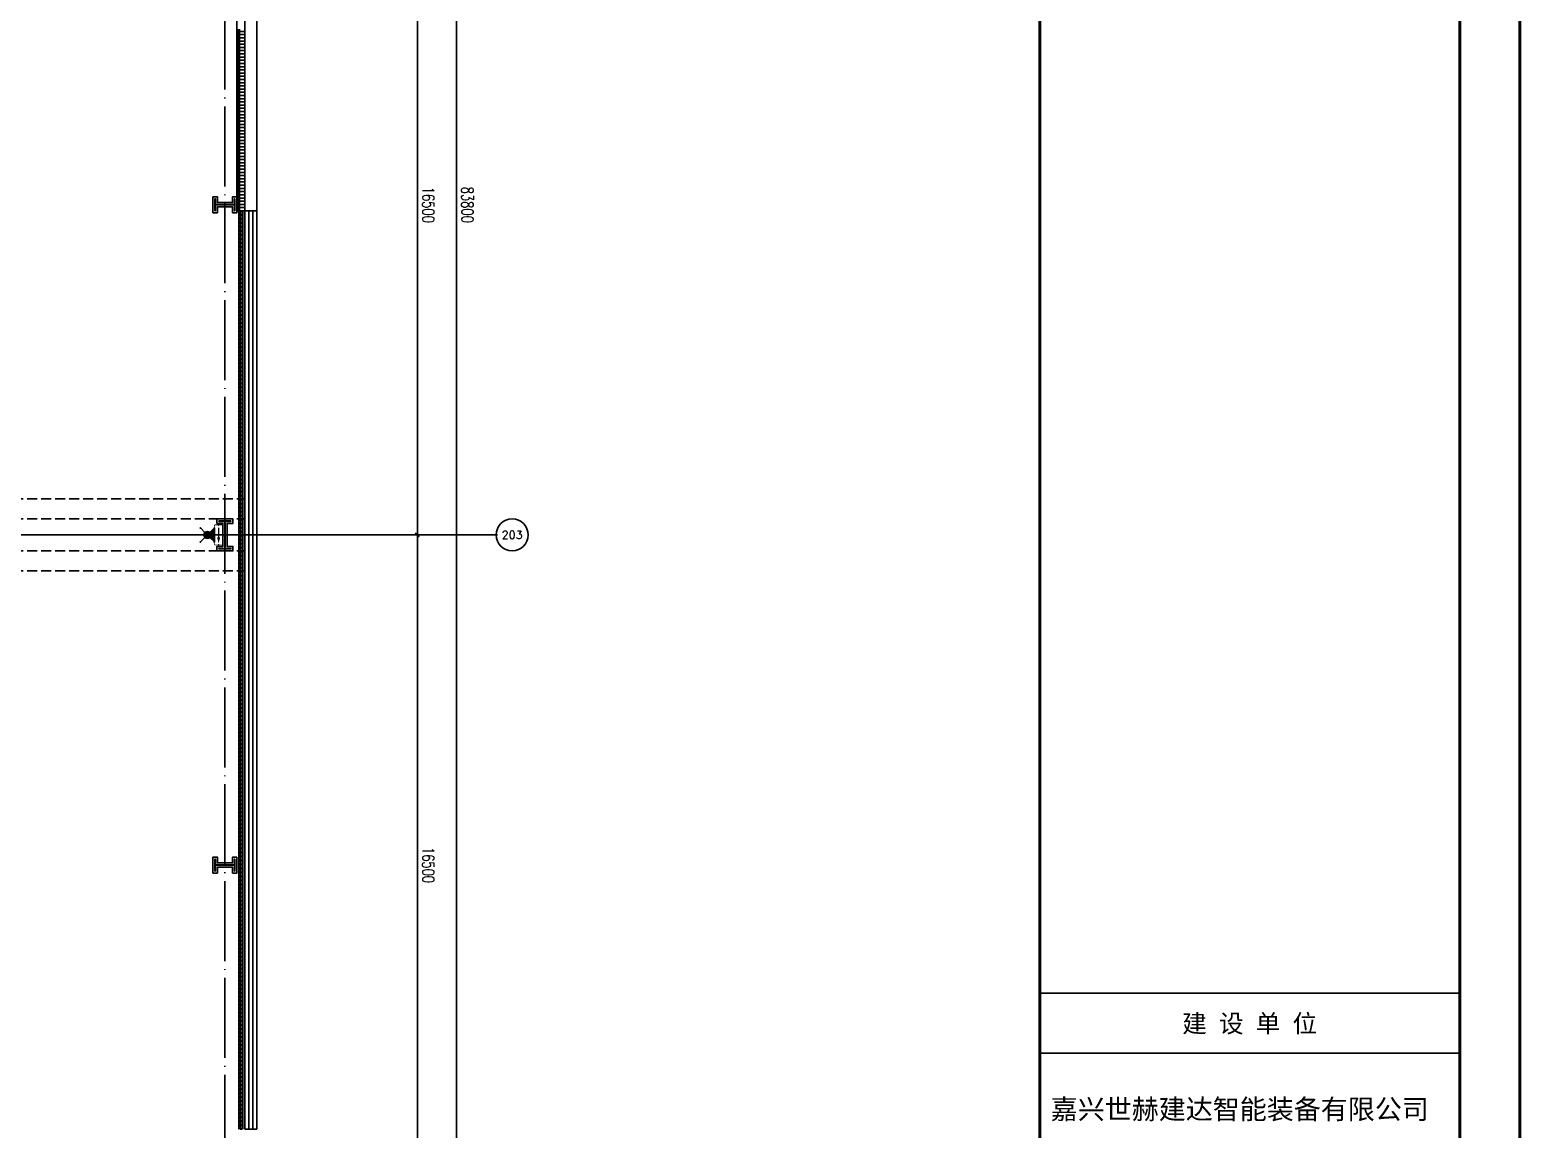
# Model space of a CAD drawing. Extents: x -1396510 to 1250330, y -1892470 to 1623980.
# Drawn here: x 397096 to 434382, y -780980 to -753507 of the extents above; entities that cross this region are included whole.
import ezdxf
from ezdxf.enums import TextEntityAlignment as Align

# ---------------------------------------------------------------- set-up
doc = ezdxf.new("R2010")
doc.units = 0
doc.header["$LTSCALE"] = 1000
doc.header["$MEASUREMENT"] = 0
doc.linetypes.add('DASH', pattern=[0.35, 0.25, -0.1])
doc.linetypes.add('DOTE', pattern=[2.42, 2, -0.2, 0.02, -0.2])
doc.layers.get('Defpoints').update_dxf_attribs({"color": 210})
for name, color, linetype in [('0-cxFrame', 155, 'Continuous'), ('99平面图例外参$0$A-HATCH-2', 251, 'Continuous'), ('A-AXIS-D', 1, 'Continuous'), ('A-AXIS-DOTE', 14, 'DOTE'), ('A-AXIS-DP', 126, 'Continuous'), ('A-HATCH-2', 251, 'Continuous'), ('A-HRAIL', 173, 'Continuous'), ('A-LIN-V', 9, 'Continuous'), ('A-WINDOW', 140, 'Continuous'), ('AS-COLN', 6, 'Continuous'), ('AS-WALL', 40, 'Continuous'), ('CURTWALL', 4, 'Continuous'), ('EQUIP-应急', 3, 'Continuous'), ('EQUIP-照明', 3, 'Continuous'), ('WIRE-照明', 1, 'Continuous'), ('经纶图框—文字', 3, 'Continuous')]:
    doc.layers.add(name, color=color, linetype=linetype)
doc.layers.add('0-cxText', color=131, linetype='Continuous', lineweight=25)
doc.layers.add('A-云线2', color=3, linetype='Continuous', plot=False)
doc.styles.add('_TCH_AXIS', font='COMPLEX', dxfattribs={"bigfont": 'GBCBIG'})
doc.styles.add('_TCH_DIM_T3', font='SIMPLEX', dxfattribs={"width": 0.705882, "bigfont": 'GBCBIG'})
doc.styles.add('_TEL_DIM', font='SIMPLEX', dxfattribs={"width": 0.8, "height": 3.5, "bigfont": 'HZTXT'})
doc.styles.add('A-DIM_T3', font='SIMPLEX', dxfattribs={"width": 0.705882, "bigfont": 'GBCBIG'})
doc.styles.add('cx_biaoti', font='')
doc.styles.add('cx_tuming', font='simhei.ttf')
doc.styles.add('cx_tuqian1', font='')
doc.styles.add('TKJY_宋体', font='', dxfattribs={"width": 0.8})
doc.styles.add('黑体', font='simhei.ttf', dxfattribs={"height": 12})
doc.styles.get('cx_biaoti').set_extended_font_data('SimSun')
doc.styles.get('cx_tuqian1').set_extended_font_data('SimSun')
doc.styles.get('TKJY_宋体').set_extended_font_data('SimSun')
doc.dimstyles.new('_TCH_ARCH&&100', dxfattribs={"dimtxt": 297.5, "dimasz": 100, "dimexe": 100, "dimexo": 100, "dimgap": 126.25, "dimtad": 1, "dimdec": 0, "dimzin": 0, "dimdsep": 46, "dimtxsty": '_TCH_DIM_T3', "dimblk": 'ARCHTICK', "dimcen": 0.09, "dimclrt": 7, "dimazin": 2, "dimtfac": 1, "dimtdec": 0, "dimtix": 1, "dimtmove": 2, "dimatfit": 3, "dimfxl": 0, "dimtolj": 1, "dimtzin": 0, "dimarcsym": 0})
doc.dimstyles.new('A-DIM&&100', dxfattribs={"dimtxt": 297.5, "dimasz": 100, "dimexe": 100, "dimexo": 100, "dimgap": 126.25, "dimtad": 1, "dimdec": 0, "dimzin": 0, "dimdsep": 46, "dimtxsty": 'A-DIM_T3', "dimblk": 'ARCHTICK', "dimcen": 0.09, "dimclrt": 7, "dimazin": 2, "dimtfac": 1, "dimtdec": 0, "dimtix": 1, "dimtmove": 2, "dimatfit": 3, "dimfxl": 0, "dimtolj": 1, "dimtzin": 0, "dimarcsym": 0})

# ---------------------------------------------------------------- blocks, each defined once
blk = doc.blocks.new('_ArchTick')
at = {"color": 0, "linetype": 'ByBlock', "const_width": 0.4}
blk.add_lwpolyline([(-0.5, -0.5), (0.5, 0.5)], dxfattribs=at)
blk = doc.blocks.new('*D554')
at = {"layer": 'A-AXIS-D', "color": 0, "lineweight": -2, "transparency": 16777216}
for p, q in [((160194, -33000), (161210, -33000)), ((161110, -33000), (161110, -49500)), ((160194, -49500), (161210, -49500))]:
    blk.add_line(p, q, dxfattribs=at)
at = {"layer": 'Defpoints', "color": 0, "transparency": 16777216}
for p in [(160094, -33000), (160094, -49500), (161110, -49500)]:
    blk.add_point(p, dxfattribs=at)
at = {"layer": 'A-AXIS-D', "color": 0, "lineweight": -2, "transparency": 16777216, "xscale": 100, "yscale": 100, "zscale": 100}
for p, rotation in [((161110, -33000), 90), ((161110, -49500), 270)]:
    blk.add_blockref('_ArchTick', p, dxfattribs=dict(at, rotation=rotation))
at = {"layer": 'A-AXIS-D', "color": 7, "transparency": 16777216, "insert": (161385, -41250), "char_height": 297.5, "attachment_point": 5, "rotation": 270, "style": 'A-DIM_T3'}
blk.add_mtext('\\A1;16500', dxfattribs=at)
blk = doc.blocks.new('*D555')
at = {"layer": 'A-AXIS-D', "color": 0, "lineweight": -2, "transparency": 16777216}
for p, q in [((160194, -49500), (161210, -49500)), ((161110, -49500), (161110, -66000)), ((160194, -66000), (161210, -66000))]:
    blk.add_line(p, q, dxfattribs=at)
at = {"layer": 'Defpoints', "color": 0, "transparency": 16777216}
for p in [(160094, -49500), (160094, -66000), (161110, -66000)]:
    blk.add_point(p, dxfattribs=at)
at = {"layer": 'A-AXIS-D', "color": 0, "lineweight": -2, "transparency": 16777216, "xscale": 100, "yscale": 100, "zscale": 100}
for p, rotation in [((161110, -49500), 90), ((161110, -66000), 270)]:
    blk.add_blockref('_ArchTick', p, dxfattribs=dict(at, rotation=rotation))
at = {"layer": 'A-AXIS-D', "color": 7, "transparency": 16777216, "insert": (161385, -57750), "char_height": 297.5, "attachment_point": 5, "rotation": 270, "style": 'A-DIM_T3'}
blk.add_mtext('\\A1;16500', dxfattribs=at)
blk = doc.blocks.new('nt66')
at = {"layer": 'A-HATCH-2', "color": 8}
blk.add_lwpolyline([(-195840, 766870), (-195440, 766870), (-195440, 766758), (-195586, 766758), (-195586, 766182), (-195440, 766182), (-195440, 766070), (-195840, 766070), (-195840, 766182), (-195694, 766182), (-195694, 766758), (-195840, 766758)], close=True, dxfattribs=at)
at = {"layer": 'AS-COLN'}
blk.add_lwpolyline([(-195790, 766820), (-195490, 766820), (-195490, 766808), (-195636, 766808), (-195636, 766132), (-195490, 766132), (-195490, 766120), (-195790, 766120), (-195790, 766132), (-195644, 766132), (-195644, 766808), (-195790, 766808)], close=True, dxfattribs=at)
blk = doc.blocks.new('342343243')
at = {"layer": 'A-AXIS-DP', "color": 5}
blk.add_lwpolyline([(-155704, 832070), (-155404, 832070), (-155404, 832058), (-155550, 832058), (-155550, 831582), (-155404, 831582), (-155404, 831570), (-155704, 831570), (-155704, 831582), (-155558, 831582), (-155558, 832058), (-155704, 832058), (-155704, 832070)], close=True, dxfattribs=at)
at = {"layer": 'A-HATCH-2'}
blk.add_lwpolyline([(-155754, 832120), (-155354, 832120), (-155354, 832008), (-155500, 832008), (-155500, 831632), (-155354, 831632), (-155354, 831520), (-155754, 831520), (-155754, 831632), (-155608, 831632), (-155608, 832008), (-155754, 832008)], close=True, dxfattribs=at)
blk = doc.blocks.new('33333')
blk.add_blockref('nt66', (66786, -93400))
at = {"layer": 'A-AXIS-DP', "rotation": 270}
for p in [(-960674, 525766), (-960674, 509266)]:
    blk.add_blockref('342343243', p, dxfattribs=at)
blk = doc.blocks.new('w42343')
at = {"layer": 'A-HATCH-2', "color": 8, "linetype": 'DASH'}
for p, q in [((-263654, 673970), (-128354, 673970)), ((-263654, 673470), (-128354, 673470)), ((-263654, 672670), (-128354, 672670)), ((-263654, 672170), (-128354, 672170))]:
    blk.add_line(p, q, dxfattribs=at)
blk = doc.blocks.new('*D5786')
at = {"layer": 'A-AXIS-D', "color": 0, "lineweight": -2, "transparency": 16777216}
for p, q in [((160294, 650), (162190, 650)), ((162090, 650), (162090, -83150)), ((160294, -83150), (162190, -83150))]:
    blk.add_line(p, q, dxfattribs=at)
at = {"layer": 'Defpoints', "color": 0, "transparency": 16777216}
for p in [(160194, 650), (160194, -83150), (162090, -83150)]:
    blk.add_point(p, dxfattribs=at)
at = {"layer": 'A-AXIS-D', "color": 0, "lineweight": -2, "transparency": 16777216, "xscale": 100, "yscale": 100, "zscale": 100}
for p, rotation in [((162090, 650), 90), ((162090, -83150), 270)]:
    blk.add_blockref('_ArchTick', p, dxfattribs=dict(at, rotation=rotation))
at = {"layer": 'A-AXIS-D', "color": 7, "transparency": 16777216, "insert": (162365, -41250), "char_height": 297.5, "attachment_point": 5, "rotation": 270, "style": '_TCH_DIM_T3'}
blk.add_mtext('\\A1;83800', dxfattribs=at)
blk = doc.blocks.new('99平面图例外参$0$$LinePat$填挖边坡')
at = {"color": 0}
for p, q in [((0, 0), (0, -1500)), ((300, 0), (300, -600))]:
    blk.add_line(p, q, dxfattribs=at)
at = {"layer": 'Defpoints', "color": 0}
blk.add_point((600, 0), dxfattribs=at)
blk = doc.blocks.new('99平面图例外参$0$$LinePat$圆环')
for points in [[(0, 150), (300, 150)], [(0, 0), (300, 0)], [(0, -150), (300, -150)]]:
    blk.add_lwpolyline(points)
at = {"color": 0}
blk.add_circle((150, 0), 150, dxfattribs=at)
blk = doc.blocks.new('$equip_U$00000208(EQ-138-沈勤辉)')
blk.add_hatch(color=256).paths.add_polyline_path([(0.21, 0.37), (0.5, 0.3), (0.21, 0.23)])
at = {"color": 7, "lineweight": 0}
blk.add_line((-0.5, 0.3), (0.21, 0.3), dxfattribs=at)
at = {"lineweight": 0, "const_width": 0.0571}
blk.add_lwpolyline([(-0.66, 0), (0.66, 0, 0.414214), (0.72, 0.06), (0.72, 0.54, 0.414213), (0.66, 0.6), (-0.66, 0.6, 0.414214), (-0.72, 0.54, 0), (-0.72, 0.06, 0.414245), (-0.66, 0, 18481.445439)], format="xyb", dxfattribs=at)
blk.add_lwpolyline([(0.21, 0.37), (0.5, 0.3), (0.21, 0.23), (0.21, 0.37)], dxfattribs=at)
for p in [(-0.72, 0.3), (0, 0.6), (0, 0), (0.72, 0.3)]:
    blk.add_point(p)
at = {"color": 7, "style": '_TEL_DIM', "flags": 1}
for tag in ['A', 'REMARK']:
    blk.add_attdef(tag, text='', height=0.00002, dxfattribs=at).set_placement((0, 0), align=Align.MIDDLE_CENTER)
blk = doc.blocks.new('$equip$00003158')
h = blk.add_hatch(color=256)
h.dxf.hatch_style = 1
h.paths.add_polyline_path([(0, 0.25, -0.198912), (-0.18, 0.32), (-0.5, 0), (0.5, 0), (0.18, 0.32, -0.198912)])
blk.add_hatch(color=256).paths.add_polyline_path([(0, 0.75, 1), (0, 0.25, 1)])
for p, q in [((-0.5, 1), (-0.18, 0.68)), ((-0.5, 0), (-0.18, 0.32)), ((-0.5, 0), (0.5, 0)), ((0.18, 0.68), (0.5, 1)), ((0.18, 0.32), (0.5, 0))]:
    blk.add_line(p, q)
blk.add_circle((0, 0.5), 0.25)
for p in [(-0.5, 1), (-0.5, 0), (0, 0), (0.5, 1), (0.5, 0)]:
    blk.add_point(p)
at = {"color": 7, "style": '_TEL_DIM', "flags": 1}
for tag in ['A', 'REMARK']:
    blk.add_attdef(tag, text='', height=0.00002, dxfattribs=at).set_placement((0, 0), align=Align.MIDDLE_CENTER)
blk = doc.blocks.new('zjcx_lan_xiangmu(Dragon)')
for p, q in [((-7000, 9000), (0, 9000)), ((-7000, 6000), (0, 6000)), ((-7000, 3000), (0, 3000)), ((-5000, 1000), (-5000, 0))]:
    blk.add_line(p, q)
at = {"const_width": 30}
for points in [[(-7000, 10000), (0, 10000)], [(-7000, 7000), (0, 7000)], [(-7000, 7000), (0, 7000)], [(-7000, 4000), (0, 4000)], [(-7000, 4000), (0, 4000)], [(-7000, 1000), (0, 1000)], [(-7000, 0), (0, 0)]]:
    blk.add_lwpolyline(points, dxfattribs=at)
blk.add_lwpolyline([(-7000, 10000), (0, 10000), (0, 0), (-7000, 0)], close=True)
at = {"style": 'cx_biaoti'}
for s, p in [('建 设 单 位', (-3500, 9500)), ('项 目 名 称', (-3500, 6500)), ('子 项 名 称', (-3500, 3500)), ('工程编号', (-6013, 500))]:
    blk.add_text(s, height=300, dxfattribs=at).set_placement(p, align=Align.MIDDLE)
blk = doc.blocks.new('T-项目(Dragon)')
blk.add_blockref('zjcx_lan_xiangmu(Dragon)', (0, 0))
at = {"color": 3, "style": 'cx_tuming'}
for s, height, p in [('嘉兴世赫建达智能装备有限公司', 330, (-6816, 7901)), ('年产500套智能装备建设项目 ', 350, (-6638, 4859))]:
    blk.add_text(s, height=height, dxfattribs=at).set_placement(p)
at = {"layer": '经纶图框—文字', "color": 4, "style": 'TKJY_宋体', "width": 0.8}
blk.add_text('125011', height=350, dxfattribs=at).set_placement((-3042, 316), align=Align.CENTER)
blk = doc.blocks.new('zjcx_T0(Dragon)')
at = {"layer": '0-cxFrame', "const_width": 50}
blk.add_lwpolyline([(0, 82100), (-7000, 82100), (-7000, 0), (0, 0)], close=True, dxfattribs=at)
at = {"layer": '0-cxFrame'}
blk.add_blockref('T-项目(Dragon)', (0, 15000), dxfattribs=at)
blk = doc.blocks.new('TK22.A0+1 L(Dragon)')
at = {"layer": '0-cxFrame', "color": 7, "const_width": 0.5}
blk.add_lwpolyline([(0, 0), (-1485, 0), (-1485, 841), (0, 841)], close=True, dxfattribs=at)
at = {"layer": '0-cxFrame', "const_width": 0.5}
for points in [[(-80, 10), (-1465, 10), (-1465, 831), (-80, 831)], [(-10, 10), (-80, 10), (-80, 831), (-10, 831)]]:
    blk.add_lwpolyline(points, close=True, dxfattribs=at)
at = {"layer": '0-cxFrame', "xscale": 0.01, "yscale": 0.01, "zscale": 0.01}
blk.add_blockref('zjcx_T0(Dragon)', (-10, 10), dxfattribs=at)
at = {"style": '黑体', "flags": 4}
blk.add_attdef('图幅', text='', height=3.3, dxfattribs=at).set_placement((-40, 3), align=Align.RIGHT)
at = {"layer": '0-cxText', "flags": 4}
for tag, height, style, p in [('建设单位', 3.5, 'cx_tuming', (-45, 240)), ('项目名称', 3.5, 'cx_tuming', (-45, 210)), ('子项名称', 3.5, 'cx_tuming', (-45, 180)), ('工程编号', 3.3, 'cx_tuqian1', (-35, 165)), ('图名1', 3.5, 'cx_tuming', (-45, 87)), ('图名2', 3.5, 'cx_tuming', (-45, 79)), ('图名3', 3.5, 'cx_tuming', (-45, 71)), ('出图日期', 3.3, 'cx_tuqian1', (-39, 60)), ('专业', 3.3, 'cx_tuqian1', (-55, 52)), ('图号', 3.3, 'cx_tuqian1', (-55, 44)), ('版次', 3.3, 'cx_tuqian1', (-20, 44))]:
    blk.add_attdef(tag, text='', height=height, dxfattribs=dict(at, style=style)).set_placement(p, align=Align.MIDDLE)
at = {"layer": 'Defpoints', "color": 6, "flags": 4}
for tag, height, style, p in [('tufu', 3.3, '黑体', (-12, 12)), ('dwfname', 4, 'cx_tuqian1', (-80, 3))]:
    blk.add_attdef(tag, text='', height=height, dxfattribs=dict(at, style=style)).set_placement(p, align=Align.RIGHT)
blk = doc.blocks.new('世赫2#厂房一层0821')
at = {"layer": 'A-AXIS-D'}
blk.add_circle((163479.3, -49498.9), 400, dxfattribs=at)
at = {"layer": 'A-AXIS-DOTE', "color": 8}
blk.add_line((156300, -89188.9), (156300, 6366.1), dxfattribs=at)
at = {"layer": 'A-AXIS-DOTE', "color": 8, "ltscale": 2}
blk.add_line((163114.2, -49500), (-11095.8, -49500), dxfattribs=at)
at = {"layer": 'A-AXIS-DP'}
blk.add_line((159644.2, -49500), (152824.2, -49500), dxfattribs=at)
at = {"layer": 'A-LIN-V'}
for p in [(156600, -25950), (156800, -41400)]:
    blk.add_line(p, (156600, -41400), dxfattribs=at)
at = {"layer": 'AS-WALL'}
for p, q in [((156800, -25950), (156800, -41400)), ((157100, -25950), (157100, -41400)), ((157100, -41400), (156800, -41400))]:
    blk.add_line(p, q, dxfattribs=at)
at = {"layer": 'CURTWALL'}
for p, q in [((156800, -41400), (156800, -64350)), ((157100, -41400), (156800, -41400)), ((156900, -41400), (156900, -64350)), ((157000, -41400), (157000, -64350)), ((157100, -41400), (157100, -64350)), ((157100, -64350), (156800, -64350))]:
    blk.add_line(p, q, dxfattribs=at)
at = {"layer": '99平面图例外参$0$A-HATCH-2', "color": 203, "xscale": 0.1334196891197501, "yscale": 0.1333333333333333, "zscale": 0.1333333333333333, "rotation": 90.00000000081378}
for p in [(156600, -36917.1), (156600, -36997.2), (156600, -37077.2), (156600, -37157.3), (156600, -37237.3), (156600, -37317.4), (156600, -37397.4), (156600, -37477.5), (156600, -37557.5), (156600, -37637.6), (156600, -37717.6), (156600, -37797.7), (156600, -37877.7), (156600, -37957.8), (156600, -38037.8), (156600, -38117.9), (156600, -38197.9), (156600, -38278), (156600, -38358), (156600, -38438.1), (156600, -38518.1), (156600, -38598.2), (156600, -38678.2), (156600, -38758.3), (156600, -38838.3), (156600, -38918.4), (156600, -38998.4), (156600, -39078.5), (156600, -39158.5), (156600, -39238.6), (156600, -39318.7), (156600, -39398.7), (156600, -39478.8), (156600, -39558.8), (156600, -39638.9), (156600, -39718.9), (156600, -39799), (156600, -39879), (156600, -39959.1), (156600, -40039.1), (156600, -40119.2), (156600, -40199.2), (156600, -40279.3), (156600, -40359.3), (156600, -40439.4), (156600, -40519.4), (156600, -40599.5), (156600, -40679.5), (156600, -40759.6), (156600, -40839.6), (156600, -40919.7), (156600, -40999.7), (156600, -41079.8), (156600, -41159.8), (156600, -41239.9), (156600, -41319.9), (156600, -41400)]:
    blk.add_blockref('99平面图例外参$0$$LinePat$填挖边坡', p, dxfattribs=at)
at = {"layer": 'A-HRAIL', "xscale": -0.3340611353481915, "yscale": 0.3333333333111111, "zscale": 0.3333333333111111, "rotation": 90}
for p in [(156700, -41400), (156700, -41500.2), (156700, -41600.4), (156700, -41700.7), (156700, -41800.9), (156700, -41901.1), (156700, -42001.3), (156700, -42101.5), (156700, -42201.7), (156700, -42302), (156700, -42402.2), (156700, -42502.4), (156700, -42602.6), (156700, -42702.8), (156700, -42803.1), (156700, -42903.3), (156700, -43003.5), (156700, -43103.7), (156700, -43203.9), (156700, -43304.1), (156700, -43404.4), (156700, -43504.6), (156700, -43604.8), (156700, -43705), (156700, -43805.2), (156700, -43905.5), (156700, -44005.7), (156700, -44105.9), (156700, -44206.1), (156700, -44306.3), (156700, -44406.6), (156700, -44506.8), (156700, -44607), (156700, -44707.2), (156700, -44807.4), (156700, -44907.6), (156700, -45007.9), (156700, -45108.1), (156700, -45208.3), (156700, -45308.5), (156700, -45408.7), (156700, -45509), (156700, -45609.2), (156700, -45709.4), (156700, -45809.6), (156700, -45909.8), (156700, -46010), (156700, -46110.3), (156700, -46210.5), (156700, -46310.7), (156700, -46410.9), (156700, -46511.1), (156700, -46611.4), (156700, -46711.6), (156700, -46811.8), (156700, -46912), (156700, -47012.2), (156700, -47112.4), (156700, -47212.7), (156700, -47312.9), (156700, -47413.1), (156700, -47513.3), (156700, -47613.5), (156700, -47713.8), (156700, -47814), (156700, -47914.2), (156700, -48014.4), (156700, -48114.6), (156700, -48214.8), (156700, -48315.1), (156700, -48415.3), (156700, -48515.5), (156700, -48615.7), (156700, -48715.9), (156700, -48816.2), (156700, -48916.4), (156700, -49016.6), (156700, -49116.8), (156700, -49217), (156700, -49317.2), (156700, -49417.5), (156700, -49517.7), (156700, -49617.9), (156700, -49718.1), (156700, -49818.3), (156700, -49918.6), (156700, -50018.8), (156700, -50119), (156700, -50219.2), (156700, -50319.4), (156700, -50419.7), (156700, -50519.9), (156700, -50620.1), (156700, -50720.3), (156700, -50820.5), (156700, -50920.7), (156700, -51021), (156700, -51121.2), (156700, -51221.4), (156700, -51321.6), (156700, -51421.8), (156700, -51522.1), (156700, -51622.3), (156700, -51722.5), (156700, -51822.7), (156700, -51922.9), (156700, -52023.1), (156700, -52123.4), (156700, -52223.6), (156700, -52323.8), (156700, -52424), (156700, -52524.2), (156700, -52624.5), (156700, -52724.7), (156700, -52824.9), (156700, -52925.1), (156700, -53025.3), (156700, -53125.5), (156700, -53225.8), (156700, -53326), (156700, -53426.2), (156700, -53526.4), (156700, -53626.6), (156700, -53726.9), (156700, -53827.1), (156700, -53927.3), (156700, -54027.5), (156700, -54127.7), (156700, -54227.9), (156700, -54328.2), (156700, -54428.4), (156700, -54528.6), (156700, -54628.8), (156700, -54729), (156700, -54829.3), (156700, -54929.5), (156700, -55029.7), (156700, -55129.9), (156700, -55230.1), (156700, -55330.3), (156700, -55430.6), (156700, -55530.8), (156700, -55631), (156700, -55731.2), (156700, -55831.4), (156700, -55931.7), (156700, -56031.9), (156700, -56132.1), (156700, -56232.3), (156700, -56332.5), (156700, -56432.8), (156700, -56533), (156700, -56633.2), (156700, -56733.4), (156700, -56833.6), (156700, -56933.8), (156700, -57034.1), (156700, -57134.3), (156700, -57234.5), (156700, -57334.7), (156700, -57434.9), (156700, -57535.2), (156700, -57635.4), (156700, -57735.6), (156700, -57835.8), (156700, -57936), (156700, -58036.2), (156700, -58136.5), (156700, -58236.7), (156700, -58336.9), (156700, -58437.1), (156700, -58537.3), (156700, -58637.6), (156700, -58737.8), (156700, -58838), (156700, -58938.2), (156700, -59038.4), (156700, -59138.6), (156700, -59238.9), (156700, -59339.1), (156700, -59439.3), (156700, -59539.5), (156700, -59639.7), (156700, -59740), (156700, -59840.2), (156700, -59940.4), (156700, -60040.6), (156700, -60140.8), (156700, -60241), (156700, -60341.3), (156700, -60441.5), (156700, -60541.7), (156700, -60641.9), (156700, -60742.1), (156700, -60842.4), (156700, -60942.6), (156700, -61042.8), (156700, -61143), (156700, -61243.2), (156700, -61343.4), (156700, -61443.7), (156700, -61543.9), (156700, -61644.1), (156700, -61744.3), (156700, -61844.5), (156700, -61944.8), (156700, -62045), (156700, -62145.2), (156700, -62245.4), (156700, -62345.6), (156700, -62445.9), (156700, -62546.1), (156700, -62646.3), (156700, -62746.5), (156700, -62846.7), (156700, -62946.9), (156700, -63047.2), (156700, -63147.4), (156700, -63247.6), (156700, -63347.8), (156700, -63448), (156700, -63548.3), (156700, -63648.5), (156700, -63748.7), (156700, -63848.9), (156700, -63949.1), (156700, -64049.3), (156700, -64149.6), (156700, -64249.8)]:
    blk.add_blockref('99平面图例外参$0$$LinePat$圆环', p, dxfattribs=at)
at = {"layer": 'A-WINDOW'}
for name in ['33333', 'w42343']:
    blk.add_blockref(name, (285154.2, -722570), dxfattribs=at)
at = {"layer": 'A-AXIS-D', "color": 7, "style": '_TCH_AXIS'}
blk.add_text('203', height=202.97, dxfattribs=at).set_placement((163218.3, -49600.4), (163740.2, -49600.4), align=Align.FIT)
at = {"layer": 'A-AXIS-D'}
dim = blk.add_linear_dim(base=(162089.7, -83150), p1=(160194.2, 650), p2=(160194.2, -83150), angle=270, dimstyle='_TCH_ARCH&&100', dxfattribs=at)
dim.commit()
dim.dimension.update_dxf_attribs({"geometry": '*D5786', "text_midpoint": (162364.7, -41250), "dimtype": 161, "text_rotation": 270})
for base, p1, p2, picture, middle in [((161110, -49500), (160094.2, -33000), (160094.2, -49500), '*D554', (161385, -41250)), ((161110, -66000), (160094.2, -49500), (160094.2, -66000), '*D555', (161385, -57750))]:
    dim = blk.add_linear_dim(base=base, p1=p1, p2=p2, angle=270, dimstyle='A-DIM&&100', override={"dimgap": 0}, dxfattribs=at)
    dim.commit()
    dim.dimension.update_dxf_attribs({"geometry": picture, "text_midpoint": middle, "dimtype": 129, "text_rotation": 270})

msp = doc.modelspace()

# ---------------------------------------------------------------- linework, layer by layer
at = {"layer": 'WIRE-照明', "color": 6, "linetype": 'DASH', "const_width": 35}
msp.add_lwpolyline([(392921.8, -766130), (401449.3, -766130)], dxfattribs=at)

# ---------------------------------------------------------------- block references
at = {"layer": '0-cxFrame', "xscale": 150, "yscale": 150, "zscale": 150}
msp.add_blockref('TK22.A0+1 L(Dragon)', (434345, -816580), dxfattribs=at)
at = {"layer": 'A-云线2'}
msp.add_blockref('世赫2#厂房一层0821', (245675.8, -716630), dxfattribs=at)
at = {"layer": 'EQUIP-应急', "xscale": 350.0000000000001, "yscale": 350.0000000000001, "zscale": 350.0000000000001, "rotation": 90.00000000000001}
msp.add_blockref('$equip$00003158', (401711.8, -766130), dxfattribs=at)
at = {"layer": 'EQUIP-照明', "xscale": -350, "yscale": 350, "zscale": 350, "rotation": 90}
msp.add_blockref('$equip_U$00000208(EQ-138-沈勤辉)', (401921.8, -766130), dxfattribs=at)

doc.saveas('drawing.dxf')
